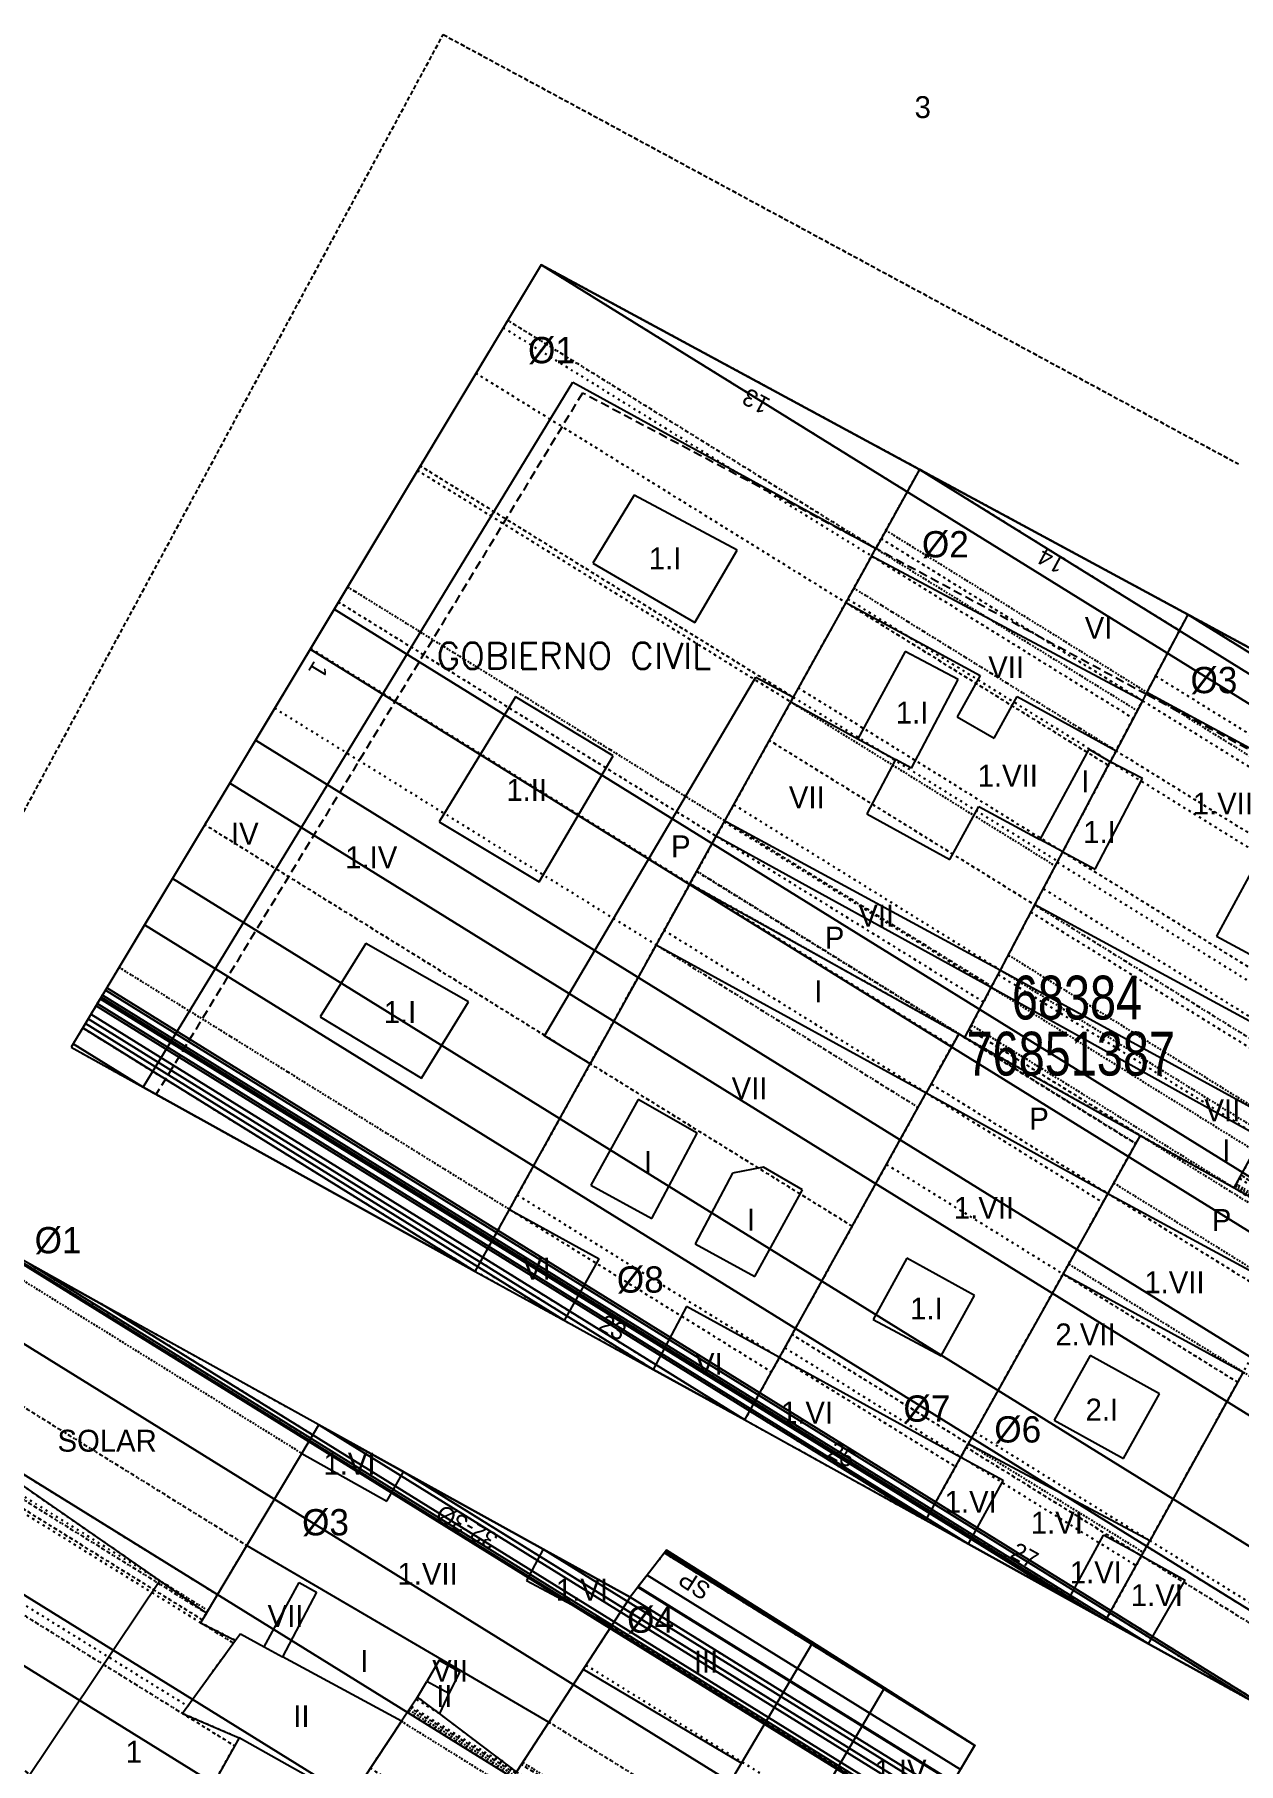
# Model space of a CAD drawing. Extents: x 676297 to 676945, y 613531 to 614154.
# Drawn here: x 676791.2 to 676859.9, y 613833.9 to 613932.5 of the extents above; entities that cross this region are included whole.
import ezdxf
from ezdxf.enums import TextEntityAlignment as Align

# ---------------------------------------------------------------- set-up
doc = ezdxf.new("R2010")
doc.units = 0
doc.header["$MEASUREMENT"] = 0
for name, pattern in [('DASHED', [0.75, 0.5, -0.25]), ('DOT', [0.25, 0, -0.25]), ('HIDDEN', [0.375, 0.25, -0.125])]:
    doc.linetypes.add(name, pattern=pattern)
doc.layers.get('0').update_dxf_attribs({"linetype": 'CONTINUOUS'})
for name, color, linetype in [('10', 7, 'CONTINUOUS'), ('11', 7, 'CONTINUOUS'), ('12', 7, 'CONTINUOUS'), ('13', 7, 'CONTINUOUS'), ('22', 7, 'CONTINUOUS'), ('25', 7, 'CONTINUOUS'), ('26', 7, 'CONTINUOUS'), ('27', 7, 'CONTINUOUS'), ('29', 7, 'CONTINUOUS'), ('62', 7, 'CONTINUOUS'), ('8', 7, 'CONTINUOUS'), ('9', 7, 'CONTINUOUS')]:
    doc.layers.add(name, color=color, linetype=linetype)
doc.styles.add('ROMANS', font='ROMANS', dxfattribs={"height": 0.2})
doc.styles.get("Standard").update_dxf_attribs({"font": 'txt', "height": 0.2})

msp = doc.modelspace()

# ---------------------------------------------------------------- linework, layer by layer
at = {"color": 7, "linetype": 'CONTINUOUS'}
for p, q in [((676807.409, 613853.195), (676795.174, 613859.996)), ((676812.242, 613850.52), (676807.409, 613853.195)), ((676812.242, 613850.52), (676807.409, 613853.195)), ((676820.219, 613846.105), (676812.242, 613850.52)), ((676820.219, 613846.105), (676812.242, 613850.52)), ((676825.173, 613843.363), (676820.219, 613846.105)), ((676825.173, 613843.363), (676820.219, 613846.105))]:
    msp.add_line(p, q, dxfattribs=at)
at = {"layer": '10', "color": 215, "linetype": 'CONTINUOUS'}
for p, q in [((676820.097, 613919.403), (676793.265, 613874.747)), ((676820.097, 613919.403), (676841.7, 613907.724)), ((676841.7, 613907.724), (676857.017, 613899.444)), ((676857.017, 613899.444), (676872.812, 613890.905)), ((676793.265, 613874.747), (676797.38, 613872.465)), ((676816.327, 613861.958), (676797.38, 613872.465)), ((676790.886, 613862.379), (676795.174, 613859.996)), ((676816.327, 613861.958), (676821.434, 613859.146)), ((676807.409, 613853.195), (676795.174, 613859.996)), ((676821.434, 613859.146), (676826.493, 613856.361)), ((676831.725, 613853.48), (676826.493, 613856.361)), ((676831.725, 613853.48), (676842.049, 613847.756)), ((676807.409, 613853.195), (676812.242, 613850.52)), ((676812.242, 613850.52), (676820.219, 613846.105)), ((676842.049, 613847.756), (676844.477, 613846.41)), ((676820.219, 613846.105), (676825.173, 613843.363)), ((676827.253, 613846.042), (676825.173, 613843.363)), ((676835.612, 613840.769), (676827.253, 613846.042)), ((676850.197, 613843.239), (676844.477, 613846.41)), ((676852.337, 613842.052), (676850.197, 613843.239)), ((676852.337, 613842.052), (676854.768, 613840.705)), ((676835.612, 613840.769), (676839.7, 613838.191)), ((676860.581, 613837.482), (676854.768, 613840.705)), ((676844.844, 613834.905), (676839.7, 613838.191)), ((676843.619, 613832.818), (676844.847, 613834.91)), ((676844.847, 613834.91), (676844.844, 613834.905))]:
    msp.add_line(p, q, dxfattribs=at)
at = {"layer": '11', "color": 215, "linetype": 'CONTINUOUS'}
for p, q in [((676841.7, 613907.724), (676839.197, 613903.208)), ((676838.958, 613902.778), (676837.486, 613900.123)), ((676838.958, 613902.778), (676839.197, 613903.208)), ((676837.486, 613900.123), (676834.492, 613894.722)), ((676857.017, 613899.444), (676854.676, 613895.006)), ((676854.676, 613895.006), (676854.423, 613894.526)), ((676830.583, 613887.67), (676834.345, 613894.457)), ((676834.345, 613894.457), (676834.492, 613894.722)), ((676854.423, 613894.526), (676852.915, 613891.667)), ((676849.87, 613885.897), (676852.582, 613891.035)), ((676852.915, 613891.667), (676852.582, 613891.035)), ((676830.092, 613886.785), (676830.583, 613887.67)), ((676828.591, 613884.078), (676830.092, 613886.785)), ((676848.273, 613882.869), (676849.87, 613885.897)), ((676828.591, 613884.078), (676826.659, 613880.593)), ((676828.591, 613884.078), (676843.933, 613875.504)), ((676846.312, 613879.151), (676848.273, 613882.869)), ((676826.659, 613880.593), (676822.897, 613873.808)), ((676845.788, 613878.158), (676846.312, 613879.151)), ((676844.284, 613875.308), (676845.788, 613878.158)), ((676843.933, 613875.504), (676842.071, 613872.145)), ((676843.933, 613875.504), (676844.284, 613875.308)), ((676844.284, 613875.308), (676854.297, 613869.712)), ((676818.287, 613865.492), (676822.897, 613873.808)), ((676833.698, 613857.04), (676842.071, 613872.145)), ((676854.297, 613869.712), (676852.447, 613866.396)), ((676854.297, 613869.712), (676859.655, 613866.718)), ((676859.655, 613866.718), (676861.21, 613869.576)), ((676852.447, 613866.396), (676849.888, 613861.809)), ((676859.655, 613866.718), (676862.373, 613865.199)), ((676816.327, 613861.958), (676818.287, 613865.492)), ((676795.174, 613859.996), (676790.886, 613862.379)), ((676849.888, 613861.809), (676844.48, 613852.114)), ((676807.409, 613853.195), (676795.174, 613859.996)), ((676831.725, 613853.48), (676833.698, 613857.04)), ((676781.385, 613856.052), (676798.327, 613844.302)), ((676860.174, 613856.204), (676854.848, 613846.586)), ((676806.439, 613851.572), (676807.409, 613853.195)), ((676803.297, 613846.317), (676806.439, 613851.572)), ((676844.061, 613851.362), (676844.48, 613852.114)), ((676842.049, 613847.756), (676844.061, 613851.362)), ((676854.366, 613845.716), (676854.848, 613846.586)), ((676800.989, 613842.456), (676803.297, 613846.317)), ((676852.337, 613842.052), (676854.366, 613845.716)), ((676798.327, 613844.302), (676800.989, 613842.456)), ((676825.173, 613843.363), (676824.109, 613841.725)), ((676800.989, 613842.456), (676800.659, 613841.905)), ((676800.659, 613841.905), (676802.642, 613840.9)), ((676824.109, 613841.725), (676820.542, 613836.232)), ((676802.642, 613840.9), (676799.618, 613836.728)), ((676813.045, 613837.656), (676812.117, 613836.278)), ((676814.289, 613836.717), (676813.045, 613837.656)), ((676799.618, 613836.728), (676802.853, 613835.328)), ((676818.698, 613833.392), (676814.289, 613836.717)), ((676812.117, 613836.278), (676809.161, 613831.796)), ((676820.542, 613836.232), (676818.698, 613833.392)), ((676802.853, 613835.328), (676798.905, 613828.309))]:
    msp.add_line(p, q, dxfattribs=at)
at = {"layer": '12', "color": 15, "linetype": 'CONTINUOUS'}
for p, q in [((676797.38, 613872.465), (676821.904, 613912.696)), ((676821.904, 613912.696), (676839.197, 613903.208)), ((676825.4, 613906.252), (676823.044, 613902.38)), ((676831.28, 613903.107), (676825.4, 613906.252)), ((676828.878, 613898.992), (676831.28, 613903.107)), ((676854.423, 613894.526), (676838.958, 613902.778)), ((676823.044, 613902.38), (676828.878, 613898.992)), ((676837.486, 613900.123), (676845.167, 613895.962)), ((676840.884, 613897.324), (676838.179, 613892.356)), ((676843.894, 613895.728), (676840.884, 613897.324)), ((676845.167, 613895.962), (676843.84, 613893.613)), ((676820.294, 613875.392), (676832.348, 613895.86)), ((676832.348, 613895.86), (676834.492, 613894.722)), ((676841.24, 613890.679), (676843.894, 613895.728)), ((676854.676, 613895.006), (676870.41, 613886.489)), ((676818.624, 613894.745), (676814.269, 613887.614)), ((676824.212, 613891.373), (676818.624, 613894.745)), ((676834.345, 613894.457), (676838.179, 613892.356)), ((676845.962, 613892.378), (676847.277, 613894.758)), ((676847.277, 613894.758), (676852.915, 613891.667)), ((676843.84, 613893.613), (676845.962, 613892.378)), ((676838.179, 613892.356), (676840.33, 613891.178)), ((676819.981, 613884.183), (676824.212, 613891.373)), ((676840.33, 613891.178), (676838.697, 613888.074)), ((676841.24, 613890.679), (676840.33, 613891.178)), ((676851.363, 613891.752), (676848.564, 613886.601)), ((676852.582, 613891.035), (676851.363, 613891.752)), ((676854.421, 613890.077), (676852.582, 613891.035)), ((676851.724, 613884.916), (676854.421, 613890.077)), ((676838.697, 613888.074), (676843.431, 613885.455)), ((676843.431, 613885.455), (676845.079, 613888.48)), ((676845.079, 613888.48), (676848.564, 613886.601)), ((676814.269, 613887.614), (676819.981, 613884.183)), ((676830.583, 613887.67), (676846.312, 613879.151)), ((676845.788, 613878.158), (676830.092, 613886.785)), ((676849.87, 613885.897), (676848.564, 613886.601)), ((676861.473, 613886.271), (676858.657, 613881.096)), ((676849.87, 613885.897), (676851.724, 613884.916)), ((676863.855, 613874.438), (676848.273, 613882.869)), ((676858.657, 613881.096), (676861.99, 613879.284)), ((676810.098, 613880.664), (676807.482, 613876.474)), ((676815.942, 613877.348), (676810.098, 613880.664)), ((676826.659, 613880.593), (676842.071, 613872.145)), ((676846.312, 613879.151), (676861.81, 613870.678)), ((676861.21, 613869.576), (676845.788, 613878.158)), ((676813.26, 613872.99), (676815.942, 613877.348)), ((676807.482, 613876.474), (676813.26, 613872.99)), ((676822.897, 613873.808), (676820.294, 613875.392)), ((676825.629, 613871.759), (676822.924, 613866.878)), ((676829.008, 613869.853), (676825.629, 613871.759)), ((676842.071, 613872.145), (676852.447, 613866.396)), ((676826.406, 613864.973), (676829.008, 613869.853)), ((676831.023, 613867.564), (676828.895, 613863.531)), ((676832.792, 613867.91), (676831.023, 613867.564)), ((676835.021, 613866.603), (676832.792, 613867.91)), ((676822.924, 613866.878), (676826.406, 613864.973)), ((676832.294, 613861.666), (676835.021, 613866.603)), ((676852.447, 613866.396), (676862.735, 613860.828)), ((676818.287, 613865.492), (676823.416, 613862.679)), ((676828.895, 613863.531), (676832.294, 613861.666)), ((676821.434, 613859.146), (676823.416, 613862.679)), ((676840.965, 613862.704), (676839.053, 613859.214)), ((676844.842, 613860.573), (676840.965, 613862.704)), ((676849.888, 613861.809), (676860.174, 613856.204)), ((676842.923, 613857.143), (676844.842, 613860.573)), ((676828.395, 613859.948), (676826.493, 613856.361)), ((676833.698, 613857.04), (676828.395, 613859.948)), ((676839.053, 613859.214), (676842.923, 613857.143)), ((676833.698, 613857.04), (676844.061, 613851.362)), ((676851.431, 613857.148), (676849.377, 613853.457)), ((676855.389, 613854.963), (676851.431, 613857.148)), ((676853.334, 613851.273), (676855.389, 613854.963)), ((676849.377, 613853.457), (676853.334, 613851.273)), ((676806.439, 613851.572), (676811.296, 613848.839)), ((676854.848, 613846.586), (676844.48, 613852.114)), ((676811.296, 613848.839), (676812.242, 613850.52)), ((676844.061, 613851.362), (676846.474, 613850.04)), ((676846.474, 613850.04), (676844.477, 613846.41)), ((676850.197, 613843.239), (676852.207, 613846.899)), ((676854.366, 613845.716), (676852.207, 613846.899)), ((676803.297, 613846.317), (676820.542, 613836.232)), ((676820.219, 613846.105), (676819.267, 613844.324)), ((676854.366, 613845.716), (676856.869, 613844.342)), ((676798.327, 613844.302), (676790.795, 613833.054)), ((676804.29, 613840.534), (676806.29, 613844.207)), ((676807.273, 613843.641), (676805.339, 613839.964)), ((676806.29, 613844.207), (676807.273, 613843.641)), ((676819.267, 613844.324), (676824.109, 613841.725)), ((676854.768, 613840.705), (676856.869, 613844.342)), ((676802.933, 613841.272), (676802.642, 613840.9)), ((676802.933, 613841.272), (676804.29, 613840.534)), ((676831.533, 613833.886), (676835.612, 613840.769)), ((676804.29, 613840.534), (676805.339, 613839.964)), ((676812.117, 613836.278), (676805.339, 613839.964)), ((676814.274, 613839.764), (676813.568, 613838.553)), ((676814.274, 613839.764), (676815.448, 613839.093)), ((676815.448, 613839.093), (676814.826, 613837.857)), ((676831.533, 613833.886), (676822.477, 613839.253)), ((676813.045, 613837.656), (676813.568, 613838.553)), ((676814.826, 613837.857), (676813.568, 613838.553)), ((676814.826, 613837.857), (676814.289, 613836.717)), ((676839.701, 613838.192), (676835.735, 613831.437)), ((676809.118, 613831.821), (676802.853, 613835.328)), ((676824.754, 613822.444), (676831.534, 613833.886))]:
    msp.add_line(p, q, dxfattribs=at)
at = {"layer": '12', "color": 15, "linetype": 'DASHED'}
for p, q in [((676822.457, 613912.082), (676798.129, 613872.064)), ((676839.197, 613903.208), (676822.457, 613912.082)), ((676854.664, 613894.873), (676839.197, 613903.208)), ((676870.325, 613886.434), (676854.664, 613894.873))]:
    msp.add_line(p, q, dxfattribs=at)
at = {"layer": '8', "color": 15, "linetype": 'HIDDEN'}
for p, q in [((676790.204, 613887.522), (676814.506, 613932.54)), ((676814.506, 613932.54), (676859.9, 613908.034))]:
    msp.add_line(p, q, dxfattribs=at)

# ---------------------------------------------------------------- texts
at = {"layer": '13', "color": 15, "linetype": 'CONTINUOUS'}
for s, p in [('1.I', (676827.174, 613902.644)), ('VI', (676851.916, 613898.684)), ('VII', (676846.641, 613896.438)), ('1.I', (676841.272, 613893.848)), ('1.II', (676819.273, 613889.433)), ('1.VII', (676846.733, 613890.245)), ('I', (676851.161, 613889.922)), ('VII', (676835.261, 613889.012)), ('1.VII', (676859.012, 613888.66)), ('IV', (676803.181, 613886.934)), ('1.I', (676851.971, 613887.033)), ('1.IV', (676810.402, 613885.589)), ('P', (676828.07, 613886.212)), ('VII', (676839.228, 613882.26)), ('P', (676836.848, 613881.001)), ('I', (676835.918, 613877.936)), ('1.I', (676812.039, 613876.757)), ('VII', (676831.993, 613872.406)), ('P', (676848.521, 613870.676)), ('VII', (676858.984, 613871.143)), ('I', (676859.209, 613868.864)), ('I', (676826.198, 613868.192)), ('I', (676832.074, 613864.901)), ('1.VII', (676845.379, 613865.582)), ('P', (676858.939, 613864.886)), ('VI', (676819.848, 613862.108)), ('1.VII', (676856.249, 613861.337)), ('1.I', (676842.089, 613859.836)), ('2.VII', (676851.171, 613858.368)), ('VI', (676829.673, 613856.678)), ('1.VI', (676835.275, 613853.898)), ('2.I', (676852.103, 613854.077)), ('SOLAR', (676795.322, 613852.292)), ('1.VI', (676809.159, 613850.977)), ('1.VI', (676844.618, 613848.807)), ('1.VI', (676849.536, 613847.613)), ('1.VII', (676813.616, 613844.697)), ('1.VI', (676851.759, 613844.785)), ('1.VI', (676822.427, 613843.785)), ('1.VI', (676855.245, 613843.48)), ('VII', (676805.505, 613842.283)), ('I', (676809.997, 613839.725)), ('VII', (676814.9, 613839.16)), ('III', (676829.508, 613839.684)), ('II', (676814.573, 613837.719)), ('II', (676806.415, 613836.572)), ('1 ', (676797.077, 613834.542)), ('1.IV', (676840.612, 613833.47))]:
    msp.add_text(s, height=1.25, dxfattribs=at).set_placement(p, align=Align.MIDDLE)
at = {"layer": '22', "color": 7, "linetype": 'CONTINUOUS'}
for s, rotation, p in [('13', 151.60681, (676832.602, 613912.052)), ('14', 151.60681, (676849.457, 613902.958)), ('1', 238.98685, (676806.954, 613896.545)), ('23', 331.01115, (676823.945, 613858.319)), ('25', 331.01115, (676837.031, 613851.064)), ('32-3%%c', 151.13294, (676816.089, 613847.797)), ('27', 331.01115, (676847.457, 613845.309))]:
    msp.add_text(s, height=1, rotation=rotation, dxfattribs=at).set_placement(p, align=Align.CENTER)
for s, rotation, p in [('P', 147.11592, (676828.48, 613844.315)), ('S', 328.27148, (676829.222, 613843.815))]:
    msp.add_text(s, height=1, rotation=rotation, dxfattribs=at).set_placement(p, align=Align.MIDDLE)
at = {"layer": '25', "color": 215, "linetype": 'CONTINUOUS', "width": 0.8}
msp.add_text('68384', height=2.5, dxfattribs=at).set_placement((676850.683, 613877.583), align=Align.MIDDLE)
at = {"layer": '26', "color": 215, "linetype": 'CONTINUOUS', "width": 0.8}
msp.add_text('76851387', height=2.5, dxfattribs=at).set_placement((676850.329, 613874.383), align=Align.MIDDLE)
at = {"layer": '26', "color": 215, "linetype": 'CONTINUOUS'}
msp.add_text('O', height=0.1, dxfattribs=at).set_placement((676851.5, 613875.983), align=Align.MIDDLE)
at = {"layer": '27', "color": 215, "linetype": 'CONTINUOUS'}
for s, p in [('%%c1', (676820.687, 613914.535)), ('%%c2', (676843.172, 613903.455)), ('%%c3', (676858.503, 613895.705)), ('%%c1', (676792.523, 613863.739)), ('%%c8', (676825.757, 613861.495)), ('%%c7', (676842.115, 613854.13)), ('%%c6', (676847.303, 613852.941)), ('%%c3', (676807.788, 613847.641)), ('%%c4', (676826.343, 613842.083))]:
    msp.add_text(s, height=1.5, dxfattribs=at).set_placement(p, align=Align.MIDDLE)
at = {"layer": '29', "color": 215, "linetype": 'CONTINUOUS', "style": 'ROMANS'}
msp.add_text('GOBIERNO CIVIL', height=1.5, dxfattribs=at).set_placement((676821.967, 613897.084), align=Align.MIDDLE)
at = {"layer": '9', "color": 15, "linetype": 'CONTINUOUS'}
msp.add_text('3', height=1.25, dxfattribs=at).set_placement((676841.879, 613928.401), align=Align.MIDDLE)

# ---------------------------------------------------------------- meshes
at = {"color": 7, "linetype": 'DOT'}
mesh = msp.add_polyface(dxfattribs=at)
corners = [(676793.265, 613874.747), (676793.383, 613874.943), (676797.38, 613872.465), (676793.926, 613875.847), (676816.327, 613861.958), (676796.005, 613879.307), (676818.287, 613865.492), (676800.897, 613887.448), (676822.897, 613873.808), (676804.888, 613894.091), (676826.659, 613880.593), (676806.938, 613897.503), (676828.591, 613884.078), (676808.531, 613900.153), (676830.092, 613886.785), (676809.051, 613901.02), (676830.583, 613887.67), (676813.044, 613907.664), (676834.345, 613894.457), (676813.199, 613907.924), (676834.492, 613894.722), (676816.376, 613913.211), (676837.486, 613900.123), (676817.938, 613915.81), (676838.958, 613902.778), (676818.191, 613916.232), (676839.197, 613903.208), (676820.097, 613919.403), (676840.993, 613906.448), (676820.097, 613919.403), (676841.7, 613907.724)]
mesh.append_faces([[corners[k] for k in face] for face in [(0, 0, 2, 1), (1, 2, 4, 3), (3, 4, 6, 5), (5, 6, 8, 7), (7, 8, 10, 9), (9, 10, 12, 11), (11, 12, 14, 13), (13, 14, 16, 15), (15, 16, 18, 17), (17, 18, 20, 19), (19, 20, 22, 21), (21, 22, 24, 23), (23, 24, 26, 25), (25, 26, 28, 27), (29, 28, 30, 30)]], dxfattribs={"vtx0": -1, "vtx2": -1, "color": 7})
mesh = msp.add_polyface(dxfattribs=at)
corners = [(676828.591, 613884.078), (676828.978, 613884.776), (676843.933, 613875.504), (676828.987, 613884.792), (676844.284, 613875.308), (676830.092, 613886.785), (676845.349, 613877.326), (676830.548, 613887.607), (676845.788, 613878.158), (676830.583, 613887.67), (676845.822, 613878.222), (676831.092, 613888.588), (676846.312, 613879.151), (676833.127, 613892.26), (676848.273, 613882.869), (676834.345, 613894.457), (676849.446, 613885.094), (676834.492, 613894.722), (676849.588, 613885.362), (676834.785, 613895.25), (676849.87, 613885.897), (676837.486, 613900.123), (676852.474, 613890.83), (676837.598, 613900.325), (676852.582, 613891.035), (676837.944, 613900.949), (676852.915, 613891.667), (676838.958, 613902.778), (676853.892, 613893.519), (676839.197, 613903.208), (676854.122, 613893.955), (676839.51, 613903.772), (676854.423, 613894.526), (676839.772, 613904.246), (676854.676, 613895.006), (676841.7, 613907.724), (676856.533, 613898.527), (676841.7, 613907.724), (676857.017, 613899.444)]
mesh.append_faces([[corners[k] for k in face] for face in [(0, 0, 2, 1), (1, 2, 4, 3), (3, 4, 6, 5), (5, 6, 8, 7), (7, 8, 10, 9), (9, 10, 12, 11), (11, 12, 14, 13), (13, 14, 16, 15), (15, 16, 18, 17), (17, 18, 20, 19), (19, 20, 22, 21), (21, 22, 24, 23), (23, 24, 26, 25), (25, 26, 28, 27), (27, 28, 30, 29), (29, 30, 32, 31), (31, 32, 34, 33), (33, 34, 36, 35), (37, 36, 38, 38)]], dxfattribs={"vtx0": -1, "vtx2": -1, "color": 7})
mesh = msp.add_polyface(dxfattribs=at)
corners = [(676844.284, 613875.308), (676844.527, 613875.769), (676854.297, 613869.712), (676844.658, 613876.016), (676859.655, 613866.718), (676845.788, 613878.158), (676860.811, 613868.843), (676846.178, 613878.896), (676861.21, 613869.576), (676846.312, 613879.151), (676861.348, 613869.829), (676846.763, 613880.007), (676861.81, 613870.678), (676848.055, 613882.457), (676863.132, 613873.109), (676848.273, 613882.869), (676863.355, 613873.518), (676848.762, 613883.796), (676863.855, 613874.438), (676849.555, 613885.3), (676864.667, 613875.93), (676849.87, 613885.897), (676864.989, 613876.523), (676852.582, 613891.035), (676867.763, 613881.623), (676852.915, 613891.667), (676868.104, 613882.25), (676854.423, 613894.526), (676869.647, 613885.087), (676854.676, 613895.006), (676869.906, 613885.563), (676855.168, 613895.939), (676870.41, 613886.489), (676857.017, 613899.444), (676872.302, 613889.967), (676857.017, 613899.444), (676872.812, 613890.905)]
mesh.append_faces([[corners[k] for k in face] for face in [(0, 0, 2, 1), (1, 2, 4, 3), (3, 4, 6, 5), (5, 6, 8, 7), (7, 8, 10, 9), (9, 10, 12, 11), (11, 12, 14, 13), (13, 14, 16, 15), (15, 16, 18, 17), (17, 18, 20, 19), (19, 20, 22, 21), (21, 22, 24, 23), (23, 24, 26, 25), (25, 26, 28, 27), (27, 28, 30, 29), (29, 30, 32, 31), (31, 32, 34, 33), (35, 34, 36, 36)]], dxfattribs={"vtx0": -1, "vtx2": -1, "color": 7})
mesh = msp.add_polyface(dxfattribs=at)
corners = [(676859.655, 613866.718), (676862.373, 613865.199), (676859.723, 613866.842), (676864.498, 613864.012), (676859.776, 613866.94), (676871.628, 613860.027), (676859.953, 613867.266), (676875.477, 613857.876), (676860.049, 613867.442), (676879.049, 613855.88), (676860.138, 613867.605), (676880.132, 613857.844), (676861.21, 613869.576), (676880.737, 613858.943), (676861.81, 613870.678), (676882.073, 613861.366), (676863.132, 613873.109), (676882.803, 613862.69), (676863.855, 613874.438), (676883.622, 613864.178), (676864.667, 613875.93), (676889.422, 613874.701), (676870.41, 613886.489), (676891.848, 613879.102), (676872.812, 613890.905), (676892.49, 613880.267), (676892.49, 613880.267)]
mesh.append_faces([[corners[k] for k in face] for face in [(0, 0, 1, 2), (2, 1, 3, 4), (4, 3, 5, 6), (6, 5, 7, 8), (8, 7, 9, 10), (10, 9, 11, 12), (12, 11, 13, 14), (14, 13, 15, 16), (16, 15, 17, 18), (18, 17, 19, 20), (20, 19, 21, 22), (22, 21, 23, 24), (24, 23, 26, 25)]], dxfattribs={"vtx0": -1, "vtx2": -1, "color": 7})
mesh = msp.add_polyface(dxfattribs=at)
corners = [(676816.327, 613861.958), (676816.327, 613861.958), (676821.434, 613859.146), (676816.473, 613862.222), (676826.493, 613856.361), (676816.618, 613862.483), (676831.725, 613853.48), (676816.768, 613862.753), (676833.243, 613856.219), (676818.287, 613865.492), (676833.698, 613857.04), (676818.742, 613866.313), (676837.853, 613864.535), (676822.897, 613873.808), (676841.614, 613871.321), (676826.659, 613880.593), (676842.071, 613872.145), (676827.116, 613881.417), (676843.546, 613874.806), (676828.591, 613884.078), (676843.933, 613875.504)]
mesh.append_faces([[corners[k] for k in face] for face in [(0, 1, 2, 3), (3, 2, 4, 5), (5, 4, 6, 7), (7, 6, 8, 9), (9, 8, 10, 11), (11, 10, 12, 13), (13, 12, 14, 15), (15, 14, 16, 17), (17, 16, 18, 19), (19, 18, 20, 20)]], dxfattribs={"vtx0": -1, "vtx2": -1, "color": 7})
mesh = msp.add_polyface(dxfattribs=at)
corners = [(676831.725, 613853.48), (676842.049, 613847.756), (676832.004, 613853.984), (676843.751, 613850.807), (676833.698, 613857.04), (676844.061, 613851.362), (676834.006, 613857.596), (676844.48, 613852.114), (676834.424, 613858.349), (676849.888, 613861.809), (676839.806, 613868.06), (676849.888, 613861.809), (676842.071, 613872.145), (676852.163, 613865.888), (676842.353, 613872.654), (676852.447, 613866.396), (676843.933, 613875.504), (676854.034, 613869.241), (676844.284, 613875.308), (676854.043, 613869.257), (676854.297, 613869.712)]
mesh.append_faces([[corners[k] for k in face] for face in [(0, 0, 1, 2), (2, 1, 3, 4), (4, 3, 5, 6), (6, 5, 7, 8), (8, 7, 9, 10), (10, 11, 13, 12), (12, 13, 15, 14), (14, 15, 17, 16), (16, 17, 19, 18), (18, 19, 20, 20)]], dxfattribs={"vtx0": -1, "vtx2": -1, "color": 7})
mesh = msp.add_polyface(dxfattribs=at)
corners = [(676842.049, 613847.756), (676842.115, 613847.874), (676844.477, 613846.41), (676842.271, 613848.153), (676850.197, 613843.239), (676842.329, 613848.257), (676852.337, 613842.052), (676844.061, 613851.362), (676854.06, 613845.163), (676844.369, 613851.914), (676854.366, 613845.716), (676844.48, 613852.114), (676854.477, 613845.916), (676844.853, 613852.783), (676854.848, 613846.586), (676849.888, 613861.809), (676859.856, 613855.629), (676849.888, 613861.809), (676860.174, 613856.204), (676850.208, 613862.383), (676862.401, 613860.225), (676852.447, 613866.396), (676862.735, 613860.828), (676852.783, 613866.998), (676864.241, 613863.547), (676854.297, 613869.712), (676864.376, 613863.791), (676859.655, 613866.718), (676864.444, 613863.915), (676862.373, 613865.199), (676864.498, 613864.012)]
mesh.append_faces([[corners[k] for k in face] for face in [(0, 0, 2, 1), (1, 2, 4, 3), (3, 4, 6, 5), (5, 6, 8, 7), (7, 8, 10, 9), (9, 10, 12, 11), (11, 12, 14, 13), (13, 14, 16, 15), (17, 16, 18, 19), (19, 18, 20, 21), (21, 20, 22, 23), (23, 22, 24, 25), (25, 24, 26, 27), (27, 26, 28, 29), (29, 28, 30, 30)]], dxfattribs={"vtx0": -1, "vtx2": -1, "color": 7})
mesh = msp.add_polyface(dxfattribs=at)
corners = [(676800.989, 613842.456), (676798.327, 613844.302), (676801.074, 613842.599), (676781.385, 613856.052), (676801.618, 613843.508), (676803.297, 613846.317), (676783.27, 613858.734), (676803.297, 613846.317), (676806.439, 613851.572), (676786.797, 613863.75), (676806.84, 613852.243), (676787.247, 613864.391), (676806.873, 613852.298), (676788.264, 613863.836), (676806.947, 613852.421), (676790.886, 613862.379), (676807.067, 613852.622), (676795.174, 613859.996), (676807.409, 613853.195)]
mesh.append_faces([[corners[k] for k in face] for face in [(0, 0, 2, 1), (1, 2, 4, 3), (3, 4, 7, 6), (6, 5, 8, 9), (9, 8, 10, 11), (11, 10, 12, 13), (13, 12, 14, 15), (15, 14, 16, 17), (17, 16, 18, 18)]], dxfattribs={"vtx0": -1, "vtx2": -1, "color": 7})
mesh = msp.add_polyface(dxfattribs=at)
corners = [(676852.337, 613842.052), (676854.768, 613840.705), (676852.403, 613842.171), (676860.581, 613837.482), (676852.56, 613842.455), (676863.318, 613835.964), (676852.634, 613842.588), (676868.011, 613837.256), (676854.366, 613845.716), (676868.825, 613837.48), (676854.666, 613846.258), (676869.007, 613837.807), (676854.848, 613846.586), (676870.329, 613840.187), (676856.167, 613848.968), (676873.414, 613845.738), (676859.244, 613854.524), (676873.414, 613845.738), (676860.174, 613856.204), (676874.347, 613847.417), (676860.633, 613857.032), (676874.807, 613848.244), (676862.735, 613860.828), (676876.914, 613852.037), (676863.571, 613862.339), (676877.753, 613853.546), (676864.498, 613864.012), (676878.681, 613855.218), (676871.628, 613860.027), (676878.861, 613855.542), (676875.477, 613857.876), (676878.959, 613855.717), (676879.049, 613855.88)]
mesh.append_faces([[corners[k] for k in face] for face in [(0, 0, 1, 2), (2, 1, 3, 4), (4, 3, 5, 6), (6, 5, 7, 8), (8, 7, 9, 10), (10, 9, 11, 12), (12, 11, 13, 14), (14, 13, 15, 16), (16, 17, 19, 18), (18, 19, 21, 20), (20, 21, 23, 22), (22, 23, 25, 24), (24, 25, 27, 26), (26, 27, 29, 28), (28, 29, 31, 30), (30, 31, 32, 32)]], dxfattribs={"vtx0": -1, "vtx2": -1, "color": 7})
mesh = msp.add_polyface(dxfattribs=at)
corners = [(676780.027, 613810.398), (676780.84, 613811.602), (676760.732, 613824.069), (676782.706, 613814.362), (676762.565, 613826.85), (676783.754, 613815.939), (676763.607, 613828.43), (676785.082, 613817.935), (676764.874, 613830.464), (676785.521, 613818.596), (676765.293, 613831.137), (676785.752, 613818.943), (676765.513, 613831.491), (676787.37, 613821.376), (676767.057, 613833.97), (676787.37, 613821.376), (676768.184, 613835.781), (676788.551, 613823.153), (676771.303, 613840.791), (676791.82, 613828.07), (676772.033, 613841.896), (676792.553, 613829.173), (676773.238, 613843.72), (676798.695, 613827.936), (676793.764, 613830.994), (676773.287, 613843.794), (676798.739, 613828.014), (676793.813, 613831.068), (676773.474, 613844.077), (676798.905, 613828.309), (676777.627, 613850.363), (676799.618, 613836.728), (676802.6, 613834.879), (676777.91, 613850.793), (676799.921, 613837.146), (676802.853, 613835.328), (676780.355, 613854.493), (676800.659, 613841.905), (676802.53, 613840.745), (676780.461, 613854.653), (676800.757, 613842.069), (676802.642, 613840.9), (676780.709, 613855.029), (676800.989, 613842.456), (676780.801, 613855.168), (676798.327, 613844.302), (676781.385, 613856.052)]
mesh.append_faces([[corners[k] for k in face] for face in [(0, 0, 1, 2), (2, 1, 3, 4), (4, 3, 5, 6), (6, 5, 7, 8), (8, 7, 9, 10), (10, 9, 11, 12), (12, 11, 13, 14), (14, 15, 17, 16), (16, 17, 19, 18), (18, 19, 21, 20), (20, 21, 24, 22), (22, 24, 27, 25), (23, 23, 26, 27), (25, 26, 29, 28), (28, 29, 32, 30), (30, 31, 34, 33), (31, 32, 35, 35), (33, 34, 38, 36), (36, 37, 40, 39), (37, 38, 41, 41), (39, 40, 43, 42), (42, 43, 45, 44), (44, 45, 46, 46)]], dxfattribs={"vtx0": -1, "vtx2": -1, "color": 7})
mesh = msp.add_polyface(dxfattribs=at)
corners = [(676816.049, 613791.477), (676802.109, 613801.041), (676816.446, 613792.152), (676803.042, 613802.487), (676817.318, 613793.636), (676805.602, 613806.453), (676819.711, 613797.706), (676805.723, 613806.659), (676819.832, 613797.912), (676805.775, 613806.747), (676819.379, 613798.312), (676806.734, 613808.377), (676820.416, 613799.894), (676807.012, 613809.5), (676821.019, 613800.815), (676807.102, 613809.863), (676819.641, 613802.088), (676807.388, 613811.02), (676820.289, 613803.021), (676808.934, 613813.429), (676821.925, 613805.375), (676809.359, 613813.667), (676822.168, 613805.725), (676809.42, 613813.701), (676825.203, 613803.915), (676810.635, 613814.38), (676825.956, 613804.881), (676811.28, 613815.072), (676826.53, 613805.617), (676807.729, 613817.491), (676826.644, 613805.764), (676804.607, 613819.618), (676826.745, 613805.893), (676802.084, 613821.337), (676826.826, 613805.997), (676802.148, 613821.432), (676826.897, 613806.088), (676802.47, 613821.913), (676822.504, 613809.492), (676802.667, 613822.206), (676822.68, 613809.798), (676803.198, 613822.996), (676823.154, 613810.623), (676803.197, 613822.997), (676823.154, 613810.623), (676803.792, 613823.883), (676823.686, 613811.549), (676804.422, 613824.821), (676824.248, 613812.528), (676804.622, 613825.119), (676824.442, 613812.831), (676806.097, 613827.309), (676825.866, 613815.052), (676807.887, 613829.966), (676827.594, 613817.747), (676808.167, 613830.369), (676827.859, 613818.16), (676809.161, 613831.796), (676828.796, 613819.622), (676810.351, 613833.6), (676829.962, 613821.441), (676812.117, 613836.278), (676831.938, 613823.989), (676812.482, 613836.82), (676832.341, 613824.508), (676838.989, 613820.386), (676812.55, 613836.92), (676832.415, 613824.603), (676836.008, 613822.376), (676839.05, 613820.49), (676812.628, 613837.037), (676832.502, 613824.715), (676839.121, 613820.611), (676818.698, 613833.392), (676812.684, 613837.12), (676839.172, 613820.698), (676818.972, 613833.814), (676814.289, 613836.717), (676812.965, 613837.538), (676839.427, 613821.132), (676819.049, 613833.933), (676813.045, 613837.656), (676839.499, 613821.254), (676820.542, 613836.232), (676840.887, 613823.618), (676822.653, 613839.483), (676842.849, 613826.961), (676824.109, 613841.725), (676844.202, 613829.267), (676825.173, 613843.363), (676845.191, 613830.952), (676825.622, 613843.941), (676845.56, 613831.58), (676845.563, 613831.578), (676825.622, 613843.942), (676845.56, 613831.58), (676845.555, 613831.583), (676825.64, 613843.965), (676843.619, 613832.818), (676844.844, 613834.905), (676827.132, 613845.886), (676844.844, 613834.905), (676844.844, 613834.905), (676844.479, 613835.138), (676827.136, 613845.891), (676844.847, 613834.91), (676839.7, 613838.191), (676827.183, 613845.952), (676835.612, 613840.769), (676827.206, 613845.981), (676827.253, 613846.042)]
mesh.append_faces([[corners[k] for k in face] for face in [(0, 0, 2, 1), (1, 2, 4, 3), (3, 4, 6, 5), (5, 6, 8, 7), (7, 8, 10, 9), (9, 10, 12, 11), (11, 12, 14, 13), (13, 14, 16, 15), (15, 16, 18, 17), (17, 18, 20, 19), (19, 20, 22, 21), (21, 22, 24, 23), (23, 24, 26, 25), (25, 26, 28, 27), (27, 28, 30, 29), (29, 30, 32, 31), (31, 32, 34, 33), (33, 34, 36, 35), (35, 36, 38, 37), (37, 38, 40, 39), (39, 40, 42, 41), (41, 42, 44, 43), (43, 44, 46, 45), (45, 46, 48, 47), (47, 48, 50, 49), (49, 50, 52, 51), (51, 52, 54, 53), (53, 54, 56, 55), (55, 56, 58, 57), (57, 58, 60, 59), (59, 60, 62, 61), (61, 62, 64, 63), (63, 64, 67, 66), (65, 65, 69, 68), (66, 67, 71, 70), (68, 69, 72, 71), (70, 72, 75, 74), (74, 73, 77, 78), (73, 75, 79, 76), (78, 77, 81, 81), (76, 79, 82, 80), (80, 82, 84, 83), (83, 84, 86, 85), (85, 86, 88, 87), (87, 88, 90, 89), (89, 90, 92, 91), (91, 92, 96, 94), (93, 93, 95, 95), (94, 96, 98, 97), (97, 98, 101, 100), (100, 99, 103, 104), (102, 101, 105, 105), (104, 103, 106, 107), (107, 106, 108, 109), (109, 108, 110, 110)]], dxfattribs={"vtx0": -1, "vtx2": -1, "color": 7})
at = {"layer": '62', "color": 7, "linetype": 'CONTINUOUS'}
mesh = msp.add_polyface(dxfattribs=at)
corners = [(676793.265, 613874.747), (676797.38, 613872.465), (676793.383, 613874.943), (676816.327, 613861.958), (676793.926, 613875.847), (676821.434, 613859.146), (676794.081, 613876.105), (676826.493, 613856.361), (676794.235, 613876.361), (676831.725, 613853.48), (676794.394, 613876.626), (676842.049, 613847.756), (676794.69, 613877.119), (676844.477, 613846.41), (676794.76, 613877.235), (676850.197, 613843.239), (676794.924, 613877.508), (676852.337, 613842.052), (676794.985, 613877.61), (676854.768, 613840.705), (676795.056, 613877.727), (676860.581, 613837.482), (676795.222, 613878.005), (676863.318, 613835.964), (676795.301, 613878.135), (676868.825, 613837.48), (676797.459, 613881.727), (676870.329, 613840.187), (676799.052, 613884.379), (676873.414, 613845.738), (676802.32, 613889.817), (676874.807, 613848.244), (676803.795, 613892.272), (676877.753, 613853.546), (676806.916, 613897.466), (676879.049, 613855.88), (676808.289, 613899.751), (676890.129, 613875.983), (676820.097, 613919.403), (676890.833, 613877.261), (676841.7, 613907.724), (676891.333, 613878.168), (676857.017, 613899.444), (676891.848, 613879.102), (676872.812, 613890.905), (676892.49, 613880.267), (676892.49, 613880.267)]
mesh.append_faces([[corners[k] for k in face] for face in [(0, 0, 1, 2), (2, 1, 3, 4), (4, 3, 5, 6), (6, 5, 7, 8), (8, 7, 9, 10), (10, 9, 11, 12), (12, 11, 13, 14), (14, 13, 15, 16), (16, 15, 17, 18), (18, 17, 19, 20), (20, 19, 21, 22), (22, 21, 23, 24), (24, 23, 25, 26), (26, 25, 27, 28), (28, 27, 29, 30), (30, 29, 31, 32), (32, 31, 33, 34), (34, 33, 35, 36), (36, 35, 37, 38), (38, 37, 39, 40), (40, 39, 41, 42), (42, 41, 43, 44), (44, 43, 46, 45)]], dxfattribs={"vtx0": -1, "vtx2": -1, "color": 7})
mesh = msp.add_polyface(dxfattribs=at)
corners = [(676780.027, 613810.398), (676780.84, 613811.602), (676760.732, 613824.069), (676833.171, 613779.815), (676781.154, 613812.066), (676761.04, 613824.537), (676833.619, 613779.918), (676827.554, 613783.678), (676781.335, 613812.334), (676761.218, 613824.807), (676833.836, 613779.967), (676824.375, 613785.833), (676781.423, 613812.464), (676761.304, 613824.937), (676834.003, 613780.006), (676821.92, 613787.497), (676781.491, 613812.564), (676761.371, 613825.038), (676834.403, 613780.097), (676816.049, 613791.477), (676781.652, 613812.803), (676761.53, 613825.279), (676835.488, 613780.346), (676802.109, 613801.041), (676782.091, 613813.452), (676761.961, 613825.933), (676836.033, 613780.471), (676795.2, 613805.788), (676782.312, 613813.779), (676762.178, 613826.262), (676836.287, 613780.529), (676791.938, 613808.026), (676782.414, 613813.931), (676762.279, 613826.415), (676837.008, 613780.695), (676782.706, 613814.362), (676762.565, 613826.85), (676837.101, 613780.716), (676762.602, 613826.906), (676837.986, 613782.315), (676763.607, 613828.43), (676839.532, 613785.109), (676765.293, 613831.137), (676841.618, 613788.879), (676767.568, 613834.791), (676843.933, 613793.064), (676770.092, 613838.846), (676845.052, 613795.066), (676771.303, 613840.791), (676849.449, 613802.931), (676776.267, 613848.304), (676851.131, 613805.941), (676778.166, 613851.18), (676853.982, 613811.041), (676781.385, 613856.052), (676857.081, 613816.584), (676785.039, 613861.25), (676858.953, 613819.933), (676787.247, 613864.391), (676858.984, 613819.989), (676788.264, 613863.836), (676859.054, 613820.114), (676790.886, 613862.379), (676859.168, 613820.319), (676795.174, 613859.996), (676859.494, 613820.902), (676807.409, 613853.195), (676859.626, 613821.138), (676812.187, 613850.55), (676859.624, 613821.143), (676812.242, 613850.52), (676859.295, 613821.877), (676820.219, 613846.105), (676859.092, 613822.333), (676825.173, 613843.363), (676858.562, 613823.519), (676825.622, 613843.941), (676845.563, 613831.578), (676858.561, 613823.519), (676825.622, 613843.942), (676845.555, 613831.583), (676845.56, 613831.58), (676858.54, 613823.567), (676825.64, 613843.965), (676843.619, 613832.818), (676845.989, 613831.349), (676857.944, 613824.9), (676826.145, 613844.615), (676844.034, 613833.524), (676857.944, 613824.9), (676827.132, 613845.886), (676844.844, 613834.905), (676844.844, 613834.905), (676827.136, 613845.891), (676844.479, 613835.138), (676844.847, 613834.91), (676827.183, 613845.952), (676839.7, 613838.191), (676827.206, 613845.981), (676835.612, 613840.769), (676827.253, 613846.042)]
mesh.append_faces([[corners[k] for k in face] for face in [(0, 0, 1, 2), (2, 1, 4, 5), (5, 4, 8, 9), (3, 3, 6, 7), (9, 8, 12, 13), (7, 6, 10, 11), (13, 12, 16, 17), (11, 10, 14, 15), (17, 16, 20, 21), (15, 14, 18, 19), (21, 20, 24, 25), (19, 18, 22, 23), (25, 24, 28, 29), (23, 22, 26, 27), (29, 28, 32, 33), (27, 26, 30, 31), (33, 32, 35, 36), (31, 30, 34, 35), (36, 34, 37, 38), (38, 37, 39, 40), (40, 39, 41, 42), (42, 41, 43, 44), (44, 43, 45, 46), (46, 45, 47, 48), (48, 47, 49, 50), (50, 49, 51, 52), (52, 51, 53, 54), (54, 53, 55, 56), (56, 55, 57, 58), (58, 57, 59, 60), (60, 59, 61, 62), (62, 61, 63, 64), (64, 63, 65, 66), (66, 65, 67, 68), (68, 67, 69, 70), (70, 69, 71, 72), (72, 71, 73, 74), (74, 73, 75, 76), (76, 77, 80, 79), (77, 75, 78, 81), (79, 80, 84, 83), (81, 78, 82, 85), (83, 84, 88, 87), (85, 82, 89, 86), (87, 88, 92, 90), (90, 91, 94, 93), (91, 92, 95, 95), (93, 94, 97, 96), (96, 97, 99, 98), (98, 99, 100, 100)]], dxfattribs={"vtx0": -1, "vtx2": -1, "color": 7})

doc.saveas('drawing.dxf')
